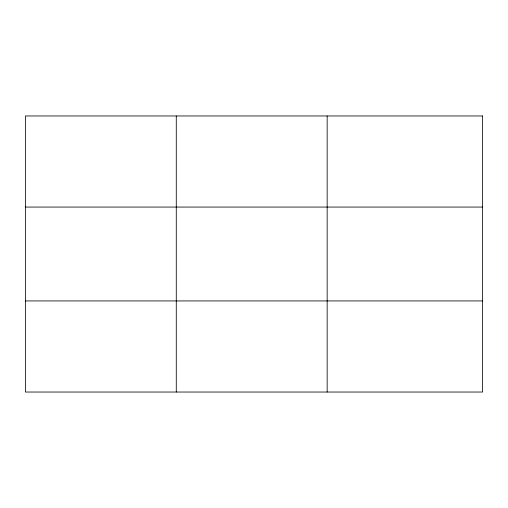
<?xml version="1.0" encoding="UTF-8"?>
<svg xmlns="http://www.w3.org/2000/svg" width="508" height="508" viewBox="0 0 508 508"><rect width="100%" height="100%" fill="white"/><g stroke="black" fill="none" stroke-linecap="round" stroke-linejoin="round"><path stroke-width="0.76" d="M176.276 115.964L176.276 392.036M327.152 115.964L327.152 392.036M25.4 207.067L482.6 207.067M25.4 300.933L482.6 300.933M482.6 115.964L482.6 392.036L25.4 392.036L25.4 115.964L482.6 115.964"/></g></svg>
